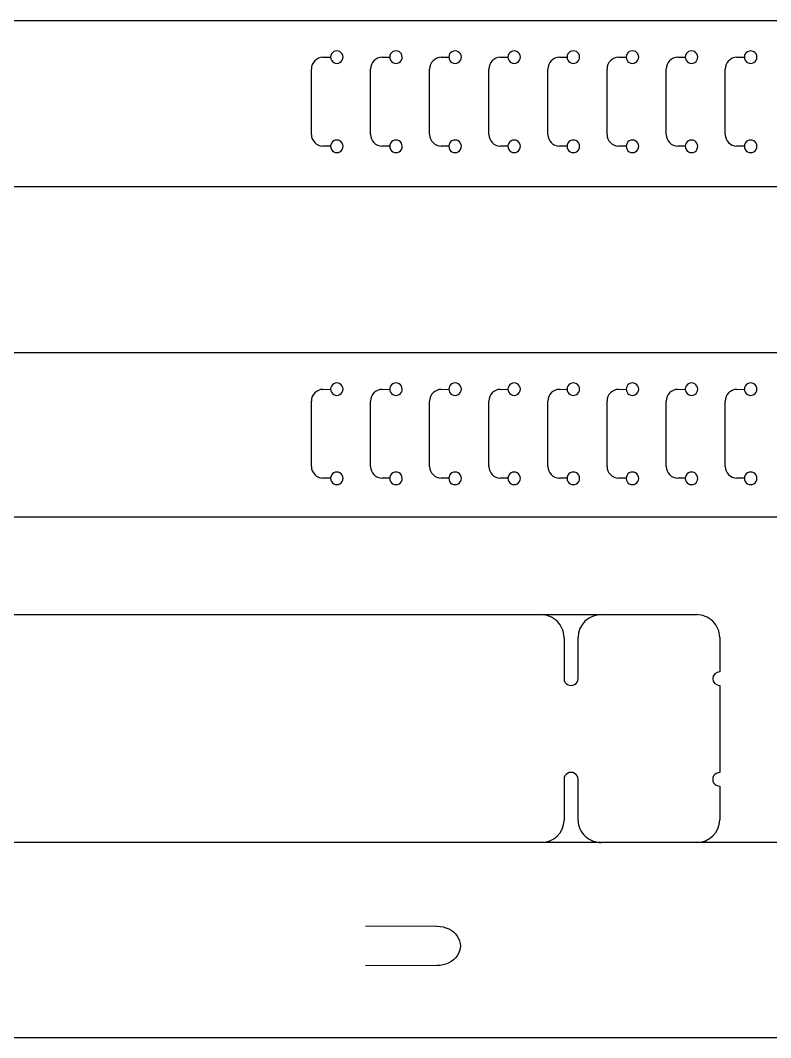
# Model space of a CAD drawing. Extents: x 8 to 984, y 25 to 710.
# Drawn here: x 200.6 to 296.5, y 32.1 to 162 of the extents above; entities that cross this region are included whole.
import ezdxf

# ---------------------------------------------------------------- set-up
doc = ezdxf.new("R2010")
doc.units = 0
doc.layers.add('Layer_1', color=7, linetype='CONTINUOUS')

msp = doc.modelspace()

# ---------------------------------------------------------------- linework, layer by layer
at = {"layer": 'Layer_1', "color": 7}
for p, q in [((21.761749, 162.047143), (377.04821, 162.047143)), ((34.461749, 140.816262), (377.04821, 140.816262)), ((21.761749, 119.616258), (377.04821, 119.616258)), ((21.820484, 98.619586), (364.406947, 98.619586)), ((190.347005, 86.132972), (287.148966, 86.132972)), ((270.135707, 83.184667), (270.135707, 77.924195)), ((271.935985, 77.924195), (271.935985, 83.184667)), ((290.038705, 83.184667), (290.038705, 78.800945)), ((290.038705, 77.047472), (290.038705, 65.942036)), ((270.135707, 65.065313), (270.135707, 59.804814)), ((271.935985, 59.804814), (271.935985, 65.065313)), ((290.039658, 64.189515), (290.039658, 59.871383)), ((315.599837, 56.995627), (65.413604, 56.995627)), ((190.347005, 32.051292), (378.295106, 32.051292))]:
    msp.add_line(p, q, dxfattribs=at)
at = {"layer": 'Layer_1', "color": 1}
for p, q in [((239.321184, 157.322399), (240.293581, 157.337745)), ((240.293475, 157.350471), (240.293475, 157.350471)), ((246.87816, 157.322399), (247.850557, 157.337745)), ((247.850451, 157.350471), (247.850451, 157.350471)), ((254.435136, 157.322399), (255.407533, 157.337745)), ((255.407427, 157.350471), (255.407427, 157.350471)), ((261.992113, 157.322399), (262.964509, 157.337745)), ((262.964403, 157.350471), (262.964403, 157.350471)), ((269.549113, 157.322399), (270.521483, 157.337745)), ((270.521404, 157.350471), (270.521404, 157.350471)), ((277.106089, 157.322399), (278.078486, 157.337745)), ((278.07838, 157.350471), (278.07838, 157.350471)), ((284.663065, 157.322399), (285.635462, 157.337745)), ((285.635356, 157.350471), (285.635356, 157.350471)), ((292.220041, 157.322399), (293.192438, 157.337745)), ((293.192332, 157.350471), (293.192332, 157.350471)), ((237.844941, 147.478364), (237.844941, 155.822582)), ((245.401917, 147.478364), (245.401917, 155.822582)), ((252.958894, 147.478364), (252.958894, 155.822582)), ((260.515896, 147.478364), (260.515896, 155.822582)), ((268.07287, 147.478364), (268.07287, 155.822582)), ((275.629846, 147.478364), (275.629846, 155.822582)), ((283.186823, 147.478364), (283.186823, 155.822582)), ((290.743799, 147.478364), (290.743799, 155.822582)), ((240.293581, 145.963149), (239.321184, 145.978494)), ((240.293475, 145.950475), (240.293475, 145.950475)), ((247.850557, 145.963149), (246.87816, 145.978494)), ((247.850451, 145.950475), (247.850451, 145.950475)), ((255.407533, 145.963149), (254.435136, 145.978494)), ((255.407427, 145.950475), (255.407427, 145.950475)), ((262.964509, 145.963149), (261.992113, 145.978494)), ((262.964403, 145.950475), (262.964403, 145.950475)), ((270.521483, 145.963149), (269.549113, 145.978494)), ((270.521404, 145.950475), (270.521404, 145.950475)), ((278.078486, 145.963149), (277.106089, 145.978494)), ((278.07838, 145.950475), (278.07838, 145.950475)), ((285.635462, 145.963149), (284.663065, 145.978494)), ((285.635356, 145.950475), (285.635356, 145.950475)), ((293.192438, 145.963149), (292.220041, 145.978494)), ((293.192332, 145.950475), (293.192332, 145.950475)), ((239.321184, 114.891514), (240.293581, 114.90686)), ((240.293475, 114.919586), (240.293475, 114.919586)), ((246.87816, 114.891514), (247.850557, 114.90686)), ((247.850451, 114.919586), (247.850451, 114.919586)), ((254.435136, 114.891514), (255.407533, 114.90686)), ((255.407427, 114.919586), (255.407427, 114.919586)), ((261.992113, 114.891514), (262.964509, 114.90686)), ((262.964403, 114.919586), (262.964403, 114.919586)), ((269.549113, 114.891514), (270.521483, 114.90686)), ((270.521404, 114.919586), (270.521404, 114.919586)), ((277.106089, 114.891514), (278.078486, 114.90686)), ((278.07838, 114.919586), (278.07838, 114.919586)), ((284.663065, 114.891514), (285.635462, 114.90686)), ((285.635356, 114.919586), (285.635356, 114.919586)), ((292.220041, 114.891514), (293.192438, 114.90686)), ((293.192332, 114.919586), (293.192332, 114.919586)), ((237.844941, 105.047479), (237.844941, 113.391697)), ((245.401917, 105.047479), (245.401917, 113.391697)), ((252.958894, 105.047479), (252.958894, 113.391697)), ((260.515896, 105.047479), (260.515896, 113.391697)), ((268.07287, 105.047479), (268.07287, 113.391697)), ((275.629846, 105.047479), (275.629846, 113.391697)), ((283.186823, 105.047479), (283.186823, 113.391697)), ((290.743799, 105.047479), (290.743799, 113.391697)), ((240.293581, 103.532263), (239.321184, 103.547609)), ((240.293475, 103.51959), (240.293475, 103.51959)), ((247.850557, 103.532263), (246.87816, 103.547609)), ((247.850451, 103.51959), (247.850451, 103.51959)), ((255.407533, 103.532263), (254.435136, 103.547609)), ((255.407427, 103.51959), (255.407427, 103.51959)), ((262.964509, 103.532263), (261.992113, 103.547609)), ((262.964403, 103.51959), (262.964403, 103.51959)), ((270.521483, 103.532263), (269.549113, 103.547609)), ((270.521404, 103.51959), (270.521404, 103.51959)), ((278.078486, 103.532263), (277.106089, 103.547609)), ((278.07838, 103.51959), (278.07838, 103.51959)), ((285.635462, 103.532263), (284.663065, 103.547609)), ((285.635356, 103.51959), (285.635356, 103.51959)), ((293.192438, 103.532263), (292.220041, 103.547609)), ((293.192332, 103.51959), (293.192332, 103.51959)), ((253.887539, 46.285135), (244.762827, 46.238383)), ((253.887142, 41.255432), (244.761822, 41.231884))]:
    msp.add_line(p, q, dxfattribs=at)
for points in [[(239.321184, 157.322399), (238.502121, 157.309434), (237.844939, 156.641732), (237.844941, 155.822582)], [(240.69253, 158.046008), (240.444531, 157.902366), (240.292311, 157.637041), (240.293475, 157.350471)], [(240.293475, 157.350471), (240.292416, 157.063875), (240.444531, 156.79855), (240.69253, 156.654935)], [(241.494408, 158.046008), (241.246411, 158.189624), (240.940527, 158.189624), (240.69253, 158.046008)], [(241.893463, 157.350471), (241.894521, 157.637041), (241.742405, 157.902366), (241.494408, 158.046008)], [(241.494408, 156.654935), (241.742405, 156.79855), (241.89463, 157.063875), (241.893463, 157.350471)], [(246.87816, 157.322399), (246.05909, 157.309434), (245.401917, 156.641732), (245.401917, 155.822582)], [(248.249575, 158.045823), (248.001607, 157.902233), (247.849366, 157.636989), (247.850451, 157.350471)], [(247.850451, 157.350471), (247.850451, 157.063928), (248.001607, 156.798683), (248.249575, 156.655093)], [(249.051315, 158.045823), (248.803348, 158.189412), (248.497542, 158.189412), (248.249575, 158.045823)], [(249.450439, 157.350471), (249.450439, 157.636989), (249.299283, 157.902233), (249.051315, 158.045823)], [(249.051315, 156.655093), (249.299283, 156.798683), (249.451524, 157.063928), (249.450439, 157.350471)], [(254.435136, 157.322399), (253.616066, 157.309434), (252.958894, 156.641732), (252.958894, 155.822582)], [(255.807424, 158.043283), (255.559907, 157.900381), (255.407427, 157.636274), (255.407427, 157.350471)], [(255.407427, 157.350471), (255.407427, 157.064642), (255.559907, 156.800535), (255.807424, 156.657633)], [(256.607418, 158.043283), (256.359901, 158.186211), (256.054942, 158.186211), (255.807424, 158.043283)], [(257.007442, 157.350471), (257.007442, 157.636274), (256.854963, 157.900381), (256.607418, 158.043283)], [(256.607418, 156.657633), (256.854963, 156.800535), (257.007442, 157.064642), (257.007442, 157.350471)], [(261.992113, 157.322399), (261.173042, 157.309434), (260.515896, 156.641732), (260.515896, 155.822582)], [(263.364401, 158.043283), (263.116883, 157.900381), (262.964403, 157.636274), (262.964403, 157.350471)], [(262.964403, 157.350471), (262.964403, 157.064642), (263.116883, 156.800535), (263.364401, 156.657633)], [(264.164421, 158.043283), (263.916877, 158.186211), (263.611918, 158.186211), (263.364401, 158.043283)], [(264.564418, 157.350471), (264.564418, 157.636274), (264.411939, 157.900381), (264.164421, 158.043283)], [(264.164421, 156.657633), (264.411939, 156.800535), (264.564418, 157.064642), (264.564418, 157.350471)], [(269.549113, 157.322399), (268.730042, 157.309434), (268.07287, 156.641732), (268.07287, 155.822582)], [(270.920448, 158.046008), (270.672454, 157.902366), (270.520239, 157.637041), (270.521404, 157.350471)], [(270.521404, 157.350471), (270.521404, 157.063875), (270.672454, 156.79855), (270.920448, 156.654935)], [(271.722347, 158.046008), (271.474327, 158.189624), (271.168442, 158.189624), (270.920448, 158.046008)], [(272.121392, 157.350471), (272.121392, 157.637041), (271.970341, 157.902366), (271.722347, 158.046008)], [(271.722347, 156.654935), (271.970341, 156.79855), (272.122556, 157.063875), (272.121392, 157.350471)], [(277.106089, 157.322399), (276.287018, 157.309434), (275.629846, 156.641732), (275.629846, 155.822582)], [(278.477424, 158.046008), (278.22943, 157.902366), (278.077216, 157.637041), (278.07838, 157.350471)], [(278.07838, 157.350471), (278.07838, 157.063875), (278.22943, 156.79855), (278.477424, 156.654935)], [(279.279324, 158.046008), (279.031303, 158.189624), (278.725445, 158.189624), (278.477424, 158.046008)], [(279.678368, 157.350471), (279.678368, 157.637041), (279.527318, 157.902366), (279.279324, 158.046008)], [(279.279324, 156.654935), (279.527317, 156.79855), (279.679532, 157.063875), (279.678368, 157.350471)], [(284.663065, 157.322399), (283.843995, 157.309434), (283.186823, 156.641732), (283.186823, 155.822582)], [(286.03448, 158.045823), (285.786512, 157.902233), (285.634271, 157.636989), (285.635356, 157.350471)], [(285.635356, 157.350471), (285.635356, 157.063928), (285.786513, 156.798683), (286.03448, 156.655093)], [(286.83622, 158.045823), (286.588253, 158.189412), (286.282447, 158.189412), (286.03448, 158.045823)], [(287.235344, 157.350471), (287.235344, 157.636989), (287.084188, 157.902233), (286.83622, 158.045823)], [(286.83622, 156.655093), (287.084188, 156.798683), (287.236429, 157.063928), (287.235344, 157.350471)], [(292.220041, 157.322399), (291.400971, 157.309434), (290.743799, 156.641732), (290.743799, 155.822582)], [(293.592329, 158.043283), (293.344812, 157.900381), (293.192332, 157.636274), (293.192332, 157.350471)], [(293.192332, 157.350471), (293.192332, 157.064642), (293.344812, 156.800535), (293.592329, 156.657633)], [(294.39235, 158.043283), (294.144806, 158.186211), (293.839847, 158.186211), (293.592329, 158.043283)], [(294.792347, 157.350471), (294.792347, 157.636274), (294.639868, 157.900381), (294.39235, 158.043283)], [(294.39235, 156.657633), (294.639868, 156.800535), (294.792347, 157.064642), (294.792347, 157.350471)], [(240.69253, 156.654935), (240.940527, 156.511292), (241.246411, 156.511292), (241.494408, 156.654935)], [(248.249575, 156.655093), (248.497542, 156.511504), (248.803348, 156.511504), (249.051315, 156.655093)], [(255.807424, 156.657633), (256.054942, 156.514732), (256.359901, 156.514732), (256.607418, 156.657633)], [(263.364401, 156.657633), (263.611918, 156.514732), (263.916877, 156.514732), (264.164421, 156.657633)], [(270.920448, 156.654935), (271.168442, 156.511292), (271.474327, 156.511292), (271.722347, 156.654935)], [(278.477424, 156.654935), (278.725445, 156.511292), (279.031303, 156.511292), (279.279324, 156.654935)], [(286.03448, 156.655093), (286.282448, 156.511504), (286.588253, 156.511504), (286.83622, 156.655093)], [(293.592329, 156.657633), (293.839847, 156.514732), (294.144806, 156.514732), (294.39235, 156.657633)], [(237.844941, 147.478364), (237.844939, 146.659188), (238.502121, 145.991512), (239.321184, 145.978547)], [(245.401917, 147.478364), (245.401917, 146.659188), (246.05909, 145.991512), (246.87816, 145.978547)], [(252.958894, 147.478364), (252.958894, 146.659188), (253.616066, 145.991512), (254.435136, 145.978547)], [(260.515896, 147.478364), (260.515896, 146.659188), (261.173042, 145.991538), (261.992113, 145.978547)], [(268.07287, 147.478364), (268.07287, 146.659188), (268.730042, 145.991512), (269.549113, 145.978547)], [(275.629846, 147.478364), (275.629846, 146.659188), (276.287018, 145.991512), (277.106089, 145.978547)], [(283.186823, 147.478364), (283.186823, 146.659188), (283.843995, 145.991512), (284.663065, 145.978547)], [(290.743799, 147.478364), (290.743799, 146.659188), (291.400971, 145.991512), (292.220041, 145.978547)], [(240.69253, 146.645985), (240.444531, 146.502369), (240.292311, 146.237045), (240.293475, 145.950475)], [(240.293475, 145.950475), (240.292416, 145.663878), (240.444531, 145.398554), (240.69253, 145.254938)], [(241.494408, 146.645985), (241.246411, 146.789628), (240.940527, 146.789628), (240.69253, 146.645985)], [(241.893463, 145.950475), (241.894521, 146.237045), (241.742405, 146.502369), (241.494408, 146.645985)], [(241.494408, 145.254938), (241.742405, 145.398554), (241.89463, 145.663878), (241.893463, 145.950475)], [(248.249575, 146.645826), (248.001607, 146.502237), (247.849366, 146.236992), (247.850451, 145.950475)], [(247.850451, 145.950475), (247.850451, 145.663931), (248.001607, 145.398686), (248.249575, 145.255097)], [(249.051315, 146.645826), (248.803348, 146.789416), (248.497542, 146.789416), (248.249575, 146.645826)], [(249.450439, 145.950475), (249.450439, 146.236992), (249.299283, 146.502237), (249.051315, 146.645826)], [(249.051315, 145.255097), (249.299283, 145.398686), (249.451524, 145.663931), (249.450439, 145.950475)], [(255.807424, 146.643286), (255.559907, 146.500385), (255.407427, 146.236278), (255.407427, 145.950475)], [(255.407427, 145.950475), (255.407427, 145.664646), (255.559907, 145.400539), (255.807424, 145.257637)], [(256.607418, 146.643286), (256.359901, 146.786214), (256.054942, 146.786214), (255.807424, 146.643286)], [(257.007442, 145.950475), (257.007442, 146.236278), (256.854963, 146.500385), (256.607418, 146.643286)], [(256.607418, 145.257637), (256.854963, 145.400539), (257.007442, 145.664646), (257.007442, 145.950475)], [(263.364401, 146.643286), (263.116883, 146.500385), (262.964403, 146.236278), (262.964403, 145.950475)], [(262.964403, 145.950475), (262.964403, 145.664646), (263.116883, 145.400539), (263.364401, 145.257637)], [(264.164421, 146.643286), (263.916877, 146.786214), (263.611918, 146.786214), (263.364401, 146.643286)], [(264.564418, 145.950475), (264.564418, 146.236278), (264.411939, 146.500385), (264.164421, 146.643286)], [(264.164421, 145.257637), (264.411939, 145.400539), (264.564418, 145.664646), (264.564418, 145.950475)], [(270.920448, 146.645985), (270.672454, 146.502369), (270.520239, 146.237045), (270.521404, 145.950475)], [(270.521404, 145.950475), (270.521404, 145.663878), (270.672454, 145.398554), (270.920448, 145.254938)], [(271.722347, 146.645985), (271.474327, 146.789628), (271.168442, 146.789628), (270.920448, 146.645985)], [(272.121392, 145.950475), (272.121392, 146.237045), (271.970341, 146.502369), (271.722347, 146.645985)], [(271.722347, 145.254938), (271.970341, 145.398554), (272.122556, 145.663878), (272.121392, 145.950475)], [(278.477424, 146.645985), (278.22943, 146.502369), (278.077216, 146.237045), (278.07838, 145.950475)], [(278.07838, 145.950475), (278.07838, 145.663878), (278.22943, 145.398554), (278.477424, 145.254938)], [(279.279324, 146.645985), (279.031303, 146.789628), (278.725445, 146.789628), (278.477424, 146.645985)], [(279.678368, 145.950475), (279.678368, 146.237045), (279.527318, 146.502369), (279.279324, 146.645985)], [(279.279324, 145.254938), (279.527317, 145.398554), (279.679532, 145.663878), (279.678368, 145.950475)], [(286.03448, 146.645826), (285.786512, 146.502237), (285.634271, 146.236992), (285.635356, 145.950475)], [(285.635356, 145.950475), (285.635356, 145.663931), (285.786513, 145.398686), (286.03448, 145.255097)], [(286.83622, 146.645826), (286.588253, 146.789416), (286.282447, 146.789416), (286.03448, 146.645826)], [(287.235344, 145.950475), (287.235344, 146.236992), (287.084188, 146.502237), (286.83622, 146.645826)], [(286.83622, 145.255097), (287.084188, 145.398686), (287.236429, 145.663931), (287.235344, 145.950475)], [(293.592329, 146.643286), (293.344812, 146.500385), (293.192332, 146.236278), (293.192332, 145.950475)], [(293.192332, 145.950475), (293.192332, 145.664646), (293.344812, 145.400539), (293.592329, 145.257637)], [(294.39235, 146.643286), (294.144806, 146.786214), (293.839847, 146.786214), (293.592329, 146.643286)], [(294.792347, 145.950475), (294.792347, 146.236278), (294.639868, 146.500385), (294.39235, 146.643286)], [(294.39235, 145.257637), (294.639868, 145.400539), (294.792347, 145.664646), (294.792347, 145.950475)], [(240.69253, 145.254938), (240.940527, 145.111296), (241.246411, 145.111296), (241.494408, 145.254938)], [(248.249575, 145.255097), (248.497542, 145.111508), (248.803348, 145.111508), (249.051315, 145.255097)], [(255.807424, 145.257637), (256.054942, 145.114736), (256.359901, 145.114736), (256.607418, 145.257637)], [(263.364401, 145.257637), (263.611918, 145.114736), (263.916877, 145.114736), (264.164421, 145.257637)], [(270.920448, 145.254938), (271.168442, 145.111296), (271.474327, 145.111296), (271.722347, 145.254938)], [(278.477424, 145.254938), (278.725445, 145.111296), (279.031303, 145.111296), (279.279324, 145.254938)], [(286.03448, 145.255097), (286.282448, 145.111508), (286.588253, 145.111508), (286.83622, 145.255097)], [(293.592329, 145.257637), (293.839847, 145.114736), (294.144806, 145.114736), (294.39235, 145.257637)], [(241.494408, 115.615123), (241.246411, 115.758739), (240.940527, 115.758739), (240.69253, 115.615123)], [(249.051315, 115.614938), (248.803348, 115.758527), (248.497542, 115.758527), (248.249575, 115.614938)], [(256.607418, 115.612398), (256.359901, 115.755325), (256.054942, 115.755325), (255.807424, 115.612398)], [(264.164421, 115.612398), (263.916877, 115.755325), (263.611918, 115.755325), (263.364401, 115.612398)], [(271.722347, 115.615123), (271.474327, 115.758739), (271.168442, 115.758739), (270.920448, 115.615123)], [(279.279324, 115.615123), (279.031303, 115.758739), (278.725445, 115.758739), (278.477424, 115.615123)], [(286.83622, 115.614938), (286.588253, 115.758527), (286.282447, 115.758527), (286.03448, 115.614938)], [(294.39235, 115.612398), (294.144806, 115.755325), (293.839847, 115.755325), (293.592329, 115.612398)], [(239.321184, 114.891514), (238.502121, 114.878549), (237.844939, 114.210847), (237.844941, 113.391697)], [(240.69253, 115.615123), (240.444531, 115.47148), (240.292311, 115.206156), (240.293475, 114.919586)], [(240.293475, 114.919586), (240.292416, 114.632989), (240.444531, 114.367665), (240.69253, 114.224049)], [(241.893463, 114.919586), (241.894521, 115.206156), (241.742405, 115.47148), (241.494408, 115.615123)], [(241.494408, 114.224049), (241.742405, 114.367665), (241.89463, 114.632989), (241.893463, 114.919586)], [(246.87816, 114.891514), (246.05909, 114.878549), (245.401917, 114.210847), (245.401917, 113.391697)], [(248.249575, 115.614938), (248.001607, 115.471348), (247.849366, 115.206103), (247.850451, 114.919586)], [(247.850451, 114.919586), (247.850451, 114.633042), (248.001607, 114.367798), (248.249575, 114.224208)], [(249.450439, 114.919586), (249.450439, 115.206103), (249.299283, 115.471348), (249.051315, 115.614938)], [(249.051315, 114.224208), (249.299283, 114.367798), (249.451524, 114.633042), (249.450439, 114.919586)], [(254.435136, 114.891514), (253.616066, 114.878549), (252.958894, 114.210847), (252.958894, 113.391697)], [(255.807424, 115.612398), (255.559907, 115.469496), (255.407427, 115.205389), (255.407427, 114.919586)], [(255.407427, 114.919586), (255.407427, 114.633757), (255.559907, 114.36965), (255.807424, 114.226748)], [(257.007442, 114.919586), (257.007442, 115.205389), (256.854963, 115.469496), (256.607418, 115.612398)], [(256.607418, 114.226748), (256.854963, 114.36965), (257.007442, 114.633757), (257.007442, 114.919586)], [(261.992113, 114.891514), (261.173042, 114.878549), (260.515896, 114.210847), (260.515896, 113.391697)], [(263.364401, 115.612398), (263.116883, 115.469496), (262.964403, 115.205389), (262.964403, 114.919586)], [(262.964403, 114.919586), (262.964403, 114.633757), (263.116883, 114.36965), (263.364401, 114.226748)], [(264.564418, 114.919586), (264.564418, 115.205389), (264.411939, 115.469496), (264.164421, 115.612398)], [(264.164421, 114.226748), (264.411939, 114.36965), (264.564418, 114.633757), (264.564418, 114.919586)], [(269.549113, 114.891514), (268.730042, 114.878549), (268.07287, 114.210847), (268.07287, 113.391697)], [(270.920448, 115.615123), (270.672454, 115.47148), (270.520239, 115.206156), (270.521404, 114.919586)], [(270.521404, 114.919586), (270.521404, 114.632989), (270.672454, 114.367665), (270.920448, 114.224049)], [(272.121392, 114.919586), (272.121392, 115.206156), (271.970341, 115.47148), (271.722347, 115.615123)], [(271.722347, 114.224049), (271.970341, 114.367665), (272.122556, 114.632989), (272.121392, 114.919586)], [(277.106089, 114.891514), (276.287018, 114.878549), (275.629846, 114.210847), (275.629846, 113.391697)], [(278.477424, 115.615123), (278.22943, 115.47148), (278.077216, 115.206156), (278.07838, 114.919586)], [(278.07838, 114.919586), (278.07838, 114.632989), (278.22943, 114.367665), (278.477424, 114.224049)], [(279.678368, 114.919586), (279.678368, 115.206156), (279.527318, 115.47148), (279.279324, 115.615123)], [(279.279324, 114.224049), (279.527317, 114.367665), (279.679532, 114.632989), (279.678368, 114.919586)], [(284.663065, 114.891514), (283.843995, 114.878549), (283.186823, 114.210847), (283.186823, 113.391697)], [(286.03448, 115.614938), (285.786512, 115.471348), (285.634271, 115.206103), (285.635356, 114.919586)], [(285.635356, 114.919586), (285.635356, 114.633042), (285.786513, 114.367798), (286.03448, 114.224208)], [(287.235344, 114.919586), (287.235344, 115.206103), (287.084188, 115.471348), (286.83622, 115.614938)], [(286.83622, 114.224208), (287.084188, 114.367798), (287.236429, 114.633042), (287.235344, 114.919586)], [(292.220041, 114.891514), (291.400971, 114.878549), (290.743799, 114.210847), (290.743799, 113.391697)], [(293.592329, 115.612398), (293.344812, 115.469496), (293.192332, 115.205389), (293.192332, 114.919586)], [(293.192332, 114.919586), (293.192332, 114.633757), (293.344812, 114.36965), (293.592329, 114.226748)], [(294.792347, 114.919586), (294.792347, 115.205389), (294.639868, 115.469496), (294.39235, 115.612398)], [(294.39235, 114.226748), (294.639868, 114.36965), (294.792347, 114.633757), (294.792347, 114.919586)], [(240.69253, 114.224049), (240.940527, 114.080407), (241.246411, 114.080407), (241.494408, 114.224049)], [(248.249575, 114.224208), (248.497542, 114.080619), (248.803348, 114.080619), (249.051315, 114.224208)], [(255.807424, 114.226748), (256.054942, 114.083847), (256.359901, 114.083847), (256.607418, 114.226748)], [(263.364401, 114.226748), (263.611918, 114.083847), (263.916877, 114.083847), (264.164421, 114.226748)], [(270.920448, 114.224049), (271.168442, 114.080407), (271.474327, 114.080407), (271.722347, 114.224049)], [(278.477424, 114.224049), (278.725445, 114.080407), (279.031303, 114.080407), (279.279324, 114.224049)], [(286.03448, 114.224208), (286.282448, 114.080619), (286.588253, 114.080619), (286.83622, 114.224208)], [(293.592329, 114.226748), (293.839847, 114.083847), (294.144806, 114.083847), (294.39235, 114.226748)], [(237.844941, 105.047479), (237.844939, 104.228303), (238.502121, 103.560627), (239.321184, 103.547662)], [(240.69253, 104.2151), (240.444531, 104.071484), (240.292311, 103.80616), (240.293475, 103.51959)], [(241.494408, 104.2151), (241.246411, 104.358742), (240.940527, 104.358742), (240.69253, 104.2151)], [(241.893463, 103.51959), (241.894521, 103.80616), (241.742405, 104.071484), (241.494408, 104.2151)], [(245.401917, 105.047479), (245.401917, 104.228303), (246.05909, 103.560627), (246.87816, 103.547662)], [(248.249575, 104.214941), (248.001607, 104.071352), (247.849366, 103.806107), (247.850451, 103.51959)], [(249.051315, 104.214941), (248.803348, 104.358531), (248.497542, 104.358531), (248.249575, 104.214941)], [(249.450439, 103.51959), (249.450439, 103.806107), (249.299283, 104.071352), (249.051315, 104.214941)], [(252.958894, 105.047479), (252.958894, 104.228303), (253.616066, 103.560627), (254.435136, 103.547662)], [(255.807424, 104.212401), (255.559907, 104.0695), (255.407427, 103.805393), (255.407427, 103.51959)], [(256.607418, 104.212401), (256.359901, 104.355329), (256.054942, 104.355329), (255.807424, 104.212401)], [(257.007442, 103.51959), (257.007442, 103.805393), (256.854963, 104.0695), (256.607418, 104.212401)], [(260.515896, 105.047479), (260.515896, 104.228303), (261.173042, 103.560653), (261.992113, 103.547662)], [(263.364401, 104.212401), (263.116883, 104.0695), (262.964403, 103.805393), (262.964403, 103.51959)], [(264.164421, 104.212401), (263.916877, 104.355329), (263.611918, 104.355329), (263.364401, 104.212401)], [(264.564418, 103.51959), (264.564418, 103.805393), (264.411939, 104.0695), (264.164421, 104.212401)], [(268.07287, 105.047479), (268.07287, 104.228303), (268.730042, 103.560627), (269.549113, 103.547662)], [(270.920448, 104.2151), (270.672454, 104.071484), (270.520239, 103.80616), (270.521404, 103.51959)], [(271.722347, 104.2151), (271.474327, 104.358742), (271.168442, 104.358742), (270.920448, 104.2151)], [(272.121392, 103.51959), (272.121392, 103.80616), (271.970341, 104.071484), (271.722347, 104.2151)], [(275.629846, 105.047479), (275.629846, 104.228303), (276.287018, 103.560627), (277.106089, 103.547662)], [(278.477424, 104.2151), (278.22943, 104.071484), (278.077216, 103.80616), (278.07838, 103.51959)], [(279.279324, 104.2151), (279.031303, 104.358742), (278.725445, 104.358742), (278.477424, 104.2151)], [(279.678368, 103.51959), (279.678368, 103.80616), (279.527318, 104.071484), (279.279324, 104.2151)], [(283.186823, 105.047479), (283.186823, 104.228303), (283.843995, 103.560627), (284.663065, 103.547662)], [(286.03448, 104.214941), (285.786512, 104.071352), (285.634271, 103.806107), (285.635356, 103.51959)], [(286.83622, 104.214941), (286.588253, 104.358531), (286.282447, 104.358531), (286.03448, 104.214941)], [(287.235344, 103.51959), (287.235344, 103.806107), (287.084188, 104.071352), (286.83622, 104.214941)], [(290.743799, 105.047479), (290.743799, 104.228303), (291.400971, 103.560627), (292.220041, 103.547662)], [(293.592329, 104.212401), (293.344812, 104.0695), (293.192332, 103.805393), (293.192332, 103.51959)], [(294.39235, 104.212401), (294.144806, 104.355329), (293.839847, 104.355329), (293.592329, 104.212401)], [(294.792347, 103.51959), (294.792347, 103.805393), (294.639868, 104.0695), (294.39235, 104.212401)], [(240.293475, 103.51959), (240.292416, 103.232993), (240.444531, 102.967669), (240.69253, 102.824053)], [(240.69253, 102.824053), (240.940527, 102.680411), (241.246411, 102.680411), (241.494408, 102.824053)], [(241.494408, 102.824053), (241.742405, 102.967669), (241.89463, 103.232993), (241.893463, 103.51959)], [(247.850451, 103.51959), (247.850451, 103.233046), (248.001607, 102.967801), (248.249575, 102.824212)], [(248.249575, 102.824212), (248.497542, 102.680623), (248.803348, 102.680623), (249.051315, 102.824212)], [(249.051315, 102.824212), (249.299283, 102.967801), (249.451524, 103.233046), (249.450439, 103.51959)], [(255.407427, 103.51959), (255.407427, 103.23376), (255.559907, 102.969653), (255.807424, 102.826752)], [(255.807424, 102.826752), (256.054942, 102.68385), (256.359901, 102.68385), (256.607418, 102.826752)], [(256.607418, 102.826752), (256.854963, 102.969653), (257.007442, 103.23376), (257.007442, 103.51959)], [(262.964403, 103.51959), (262.964403, 103.23376), (263.116883, 102.969653), (263.364401, 102.826752)], [(263.364401, 102.826752), (263.611918, 102.68385), (263.916877, 102.68385), (264.164421, 102.826752)], [(264.164421, 102.826752), (264.411939, 102.969653), (264.564418, 103.23376), (264.564418, 103.51959)], [(270.521404, 103.51959), (270.521404, 103.232993), (270.672454, 102.967669), (270.920448, 102.824053)], [(270.920448, 102.824053), (271.168442, 102.680411), (271.474327, 102.680411), (271.722347, 102.824053)], [(271.722347, 102.824053), (271.970341, 102.967669), (272.122556, 103.232993), (272.121392, 103.51959)], [(278.07838, 103.51959), (278.07838, 103.232993), (278.22943, 102.967669), (278.477424, 102.824053)], [(278.477424, 102.824053), (278.725445, 102.680411), (279.031303, 102.680411), (279.279324, 102.824053)], [(279.279324, 102.824053), (279.527317, 102.967669), (279.679532, 103.232993), (279.678368, 103.51959)], [(285.635356, 103.51959), (285.635356, 103.233046), (285.786513, 102.967801), (286.03448, 102.824212)], [(286.03448, 102.824212), (286.282448, 102.680623), (286.588253, 102.680623), (286.83622, 102.824212)], [(286.83622, 102.824212), (287.084188, 102.967801), (287.236429, 103.233046), (287.235344, 103.51959)], [(293.192332, 103.51959), (293.192332, 103.23376), (293.344812, 102.969653), (293.592329, 102.826752)], [(293.592329, 102.826752), (293.839847, 102.68385), (294.144806, 102.68385), (294.39235, 102.826752)], [(294.39235, 102.826752), (294.639868, 102.969653), (294.792347, 103.23376), (294.792347, 103.51959)], [(253.888835, 46.285135), (254.961774, 46.285135), (255.953141, 45.805789), (256.489584, 45.02765)], [(256.489584, 45.02765), (257.026053, 44.249536), (257.026053, 43.290845), (256.489584, 42.512706)], [(256.489584, 42.512706), (255.953141, 41.734593), (254.961721, 41.255432), (253.888809, 41.255432)]]:
    msp.add_open_spline(points, degree=3, dxfattribs=at)
at = {"layer": 'Layer_1', "color": 7}
for points in [[(269.256896, 85.251169), (268.694202, 85.799227), (267.931024, 86.107149), (267.135253, 86.107149)], [(274.936413, 86.107149), (273.279317, 86.107123), (271.935982, 84.798705), (271.935985, 83.184667)], [(289.159892, 85.251169), (288.597176, 85.799227), (287.834012, 86.107149), (287.038251, 86.107149)], [(270.135707, 83.184667), (270.13571, 83.959738), (269.819591, 84.703085), (269.256896, 85.251169)], [(290.038705, 83.184667), (290.038705, 83.959738), (289.722581, 84.703085), (289.159892, 85.251169)], [(290.038705, 78.800945), (289.543008, 78.798299), (289.142271, 78.407007), (289.142271, 77.924195)], [(270.135707, 77.924195), (270.135707, 77.610955), (270.307274, 77.321527), (270.585777, 77.164894)], [(270.585777, 77.164894), (270.86428, 77.008287), (271.207413, 77.008287), (271.485916, 77.164894)], [(271.485916, 77.164894), (271.764419, 77.321527), (271.935985, 77.610955), (271.935985, 77.924195)], [(289.142271, 77.924195), (289.142271, 77.44141), (289.543008, 77.049456), (290.038705, 77.047472)], [(270.585777, 65.824588), (270.307274, 65.667981), (270.135707, 65.378526), (270.135707, 65.065313)], [(271.485916, 65.824588), (271.207413, 65.981194), (270.86428, 65.981194), (270.585777, 65.824588)], [(271.935985, 65.065313), (271.935985, 65.378526), (271.764419, 65.667981), (271.485916, 65.824588)], [(289.259163, 65.503648), (289.09835, 65.232397), (289.09835, 64.898175), (289.259163, 64.626898)], [(290.038705, 65.94201), (289.717104, 65.94201), (289.419951, 65.774925), (289.259163, 65.503648)], [(289.259163, 64.626898), (289.419951, 64.355647), (289.717104, 64.188536), (290.038705, 64.188536)], [(267.132872, 56.991235), (268.790989, 56.991235), (270.135154, 58.252001), (270.135152, 59.807222)], [(271.936514, 59.807222), (271.936512, 59.060356), (272.252826, 58.344102), (272.81587, 57.815994)], [(287.037298, 56.992664), (288.695442, 56.992637), (290.039631, 58.281502), (290.039658, 59.871383)], [(272.81587, 57.815994), (273.378911, 57.287912), (274.14256, 56.991235), (274.938821, 56.991235)]]:
    msp.add_open_spline(points, degree=3, dxfattribs=at)

doc.saveas('drawing.dxf')
